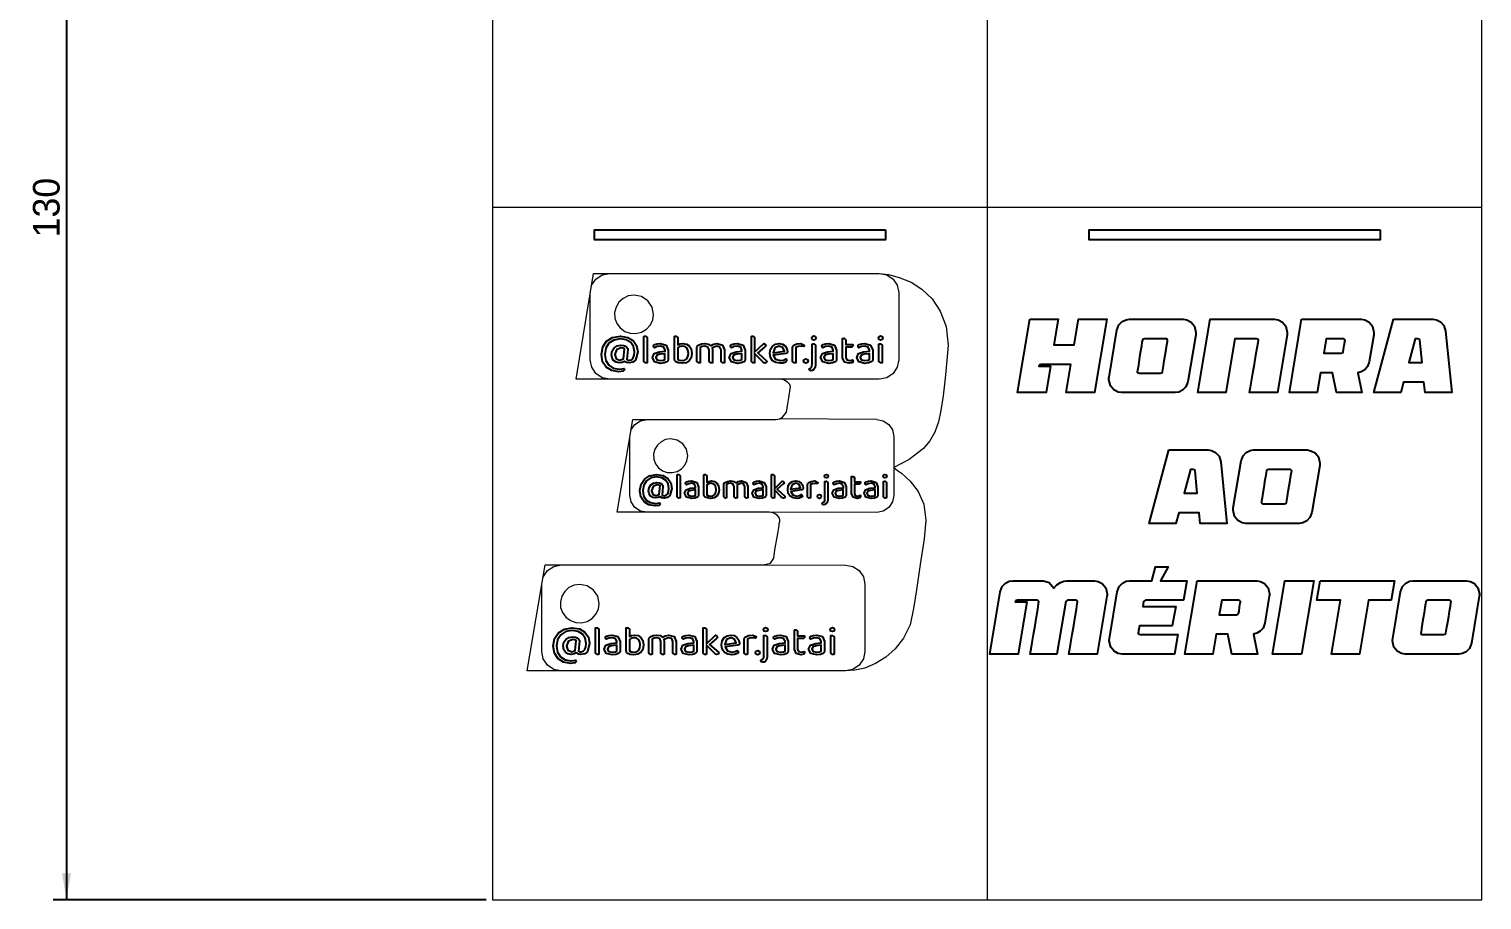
# Model space of a CAD drawing. Header units: millimetres. Extents: x -44 to 100, y 0 to 164.
# Drawn here: x -43.5 to 92.9, y 0 to 81.8 of the extents above; entities that cross this region are included whole.
import ezdxf

# ---------------------------------------------------------------- set-up
doc = ezdxf.new("R2010")
doc.units = ezdxf.units.MM
doc.layers.get('0').update_dxf_attribs({"linetype": 'CONTINUOUS', "lineweight": 25})
doc.layers.add('Corte', color=1, linetype='CONTINUOUS', lineweight=0)
doc.layers.add('Gravação', color=5, linetype='CONTINUOUS')
doc.dimstyles.get("Standard").update_dxf_attribs({"dimtxt": 2.5, "dimasz": 2.5, "dimexe": 1.25, "dimexo": 0.625, "dimtad": 0, "dimtoh": 1, "dimtxsty": 'Standard', "dimcen": 0.09, "dimadec": 0, "dimazin": 0, "dimtfac": 1, "dimtdec": 4, "dimtofl": 0, "dimtmove": 0, "dimatfit": 3, "dimfxl": 1, "dimtolj": 1, "dimtzin": 0, "dimarcsym": 0})

# ---------------------------------------------------------------- blocks, each defined once
blk = doc.blocks.new('*D1')
at = {"layer": 'Gravação', "color": 0, "linetype": 'ByBlock', "lineweight": -2}
for p, q in [((-0.62, 130), (-41.25, 130)), ((-40, 130), (-40, 0)), ((-0.62, 0), (-41.25, 0))]:
    blk.add_line(p, q, dxfattribs=at)
for points in [[(-40, 130), (-39.58, 127.5), (-40.42, 127.5)], [(-40, 0), (-40.42, 2.5), (-39.58, 2.5)]]:
    blk.add_solid(points, dxfattribs=at)
at = {"layer": 'Gravação', "color": 0, "linetype": 'CONTINUOUS', "lineweight": -2, "insert": (-41.88, 65), "char_height": 2.5, "width": 4.4444, "attachment_point": 5, "rotation": 90}
blk.add_mtext('130', dxfattribs=at)

msp = doc.modelspace()

# ---------------------------------------------------------------- linework, layer by layer
for points in [[(12.677, 50.681), (12.809, 50.662), (13.03, 50.72), (13.189, 50.88), (13.286, 51.133), (13.317, 51.45), (13.224, 51.947), (12.956, 52.333), (12.542, 52.582), (11.995, 52.674), (11.383, 52.566), (10.914, 52.268), (10.62, 51.806), (10.515, 51.209), (10.612, 50.639), (10.891, 50.207), (11.321, 49.932), (11.879, 49.833), (12.139, 49.852), (12.329, 49.89), (12.379, 49.771), (12.263, 49.634), (11.856, 49.584), (11.182, 49.699), (10.662, 50.024), (10.325, 50.532), (10.209, 51.209), (10.333, 51.913), (10.693, 52.452), (11.255, 52.8), (11.991, 52.922), (12.673, 52.815), (13.185, 52.517), (13.51, 52.05), (13.623, 51.446), (13.417, 50.678), (13.163, 50.477), (12.809, 50.41), (12.569, 50.448), (12.363, 50.559), (12.17, 50.463), (11.902, 50.429), (11.592, 50.479), (11.356, 50.628), (11.205, 50.869), (11.151, 51.194), (11.213, 51.561), (11.395, 51.836), (11.674, 52.008), (12.042, 52.069), (12.305, 52.039), (12.522, 51.962), (12.681, 51.775), (12.678, 51.717), (12.674, 51.66), (12.58, 50.731)], [(14.444, 50.421), (14.359, 50.41), (14.193, 50.548), (14.193, 52.907), (14.251, 52.922), (14.336, 52.934), (14.502, 52.796), (14.502, 50.437)], [(16.285, 52.096), (16.483, 51.626), (16.483, 50.72), (16.448, 50.59), (16.351, 50.509), (16.103, 50.418), (15.754, 50.375), (15.189, 50.517), (14.991, 50.926), (15.158, 51.305), (15.626, 51.465), (16.177, 51.519), (16.177, 51.626), (16.06, 51.905), (15.747, 51.993), (15.44, 51.947), (15.185, 51.844), (15.127, 51.905), (15.103, 51.981), (15.13, 52.069), (15.216, 52.134), (15.456, 52.215), (15.75, 52.245), (15.75, 52.245)], [(18.18, 52.188), (18.447, 52.016), (18.626, 51.725), (18.692, 51.312), (18.626, 50.896), (18.44, 50.605), (18.157, 50.433), (17.793, 50.379), (17.448, 50.425), (17.2, 50.525), (17.087, 50.62), (17.056, 50.75), (17.056, 52.907), (17.114, 52.922), (17.204, 52.933), (17.366, 52.796), (17.366, 52.111), (17.568, 52.203), (17.847, 52.245), (17.847, 52.245)], [(17.552, 51.943), (17.366, 51.832), (17.366, 50.75), (17.533, 50.67), (17.793, 50.632), (18.029, 50.67), (18.215, 50.796), (18.335, 51.006), (18.378, 51.312), (18.335, 51.618), (18.215, 51.829), (18.029, 51.951), (17.8, 51.993), (17.8, 51.993)], [(21.338, 51.905), (21.048, 51.993), (20.598, 51.817), (20.621, 51.653), (20.621, 50.437), (20.559, 50.421), (20.478, 50.41), (20.311, 50.548), (20.311, 51.63), (20.203, 51.905), (19.908, 51.993), (19.672, 51.955), (19.486, 51.867), (19.486, 50.437), (19.428, 50.421), (19.343, 50.41), (19.176, 50.548), (19.176, 51.852), (19.207, 51.978), (19.323, 52.085), (19.587, 52.196), (19.912, 52.245), (20.249, 52.188), (20.474, 52.039), (20.726, 52.184), (21.071, 52.245), (21.571, 52.096), (21.757, 51.645), (21.757, 50.437), (21.695, 50.421), (21.613, 50.41), (21.447, 50.548), (21.447, 51.63), (21.447, 51.63)], [(23.508, 52.096), (23.706, 51.626), (23.706, 50.72), (23.671, 50.59), (23.574, 50.509), (23.326, 50.418), (22.978, 50.375), (22.412, 50.517), (22.214, 50.926), (22.381, 51.305), (22.85, 51.465), (23.4, 51.519), (23.4, 51.626), (23.284, 51.905), (22.97, 51.993), (22.664, 51.947), (22.408, 51.844), (22.35, 51.905), (22.327, 51.981), (22.354, 52.069), (22.439, 52.134), (22.679, 52.215), (22.974, 52.245), (22.974, 52.245)], [(24.531, 50.421), (24.446, 50.41), (24.28, 50.548), (24.28, 52.907), (24.338, 52.922), (24.427, 52.934), (24.59, 52.796), (24.59, 51.419), (25.438, 52.23), (25.582, 52.184), (25.636, 52.081), (25.601, 51.985), (25.508, 51.893), (24.884, 51.354), (25.748, 50.59), (25.694, 50.456), (25.578, 50.406), (25.469, 50.433), (25.372, 50.517), (24.59, 51.293), (24.59, 50.437), (24.59, 50.437)], [(26.56, 50.757), (27.008, 50.632), (27.302, 50.685), (27.511, 50.8), (27.604, 50.655), (27.554, 50.551), (27.422, 50.463), (27.228, 50.402), (26.992, 50.379), (26.589, 50.44), (26.279, 50.62), (26.084, 50.917), (26.019, 51.324), (26.081, 51.71), (26.26, 52.001), (26.535, 52.18), (26.88, 52.245), (27.201, 52.188), (27.453, 52.024), (27.62, 51.775), (27.682, 51.461), (27.643, 51.339), (27.535, 51.297), (26.341, 51.133)], [(26.484, 51.832), (26.322, 51.37), (27.387, 51.515), (27.236, 51.859), (26.876, 51.997), (26.876, 51.997)], [(28.383, 50.421), (28.298, 50.41), (28.131, 50.548), (28.131, 51.844), (28.162, 51.981), (28.275, 52.085), (28.546, 52.196), (28.937, 52.245), (29.247, 52.092), (29.236, 52.02), (29.205, 51.966), (29.104, 51.981), (28.98, 51.989), (28.666, 51.95), (28.441, 51.866), (28.441, 50.437)], [(29.821, 49.936), (29.914, 50.016), (29.972, 50.135), (29.995, 50.314), (29.995, 52.188), (30.053, 52.203), (30.142, 52.215), (30.305, 52.073), (30.305, 50.257), (30.259, 49.982), (30.142, 49.806), (30.003, 49.71), (29.875, 49.683), (29.739, 49.741), (29.697, 49.871), (29.697, 49.871)], [(30.003, 52.888), (30.15, 52.945), (30.294, 52.888), (30.348, 52.754), (30.294, 52.616), (30.15, 52.563), (30.003, 52.616), (29.949, 52.754), (29.949, 52.754)], [(32.076, 52.096), (32.274, 51.626), (32.274, 50.72), (32.239, 50.59), (32.142, 50.509), (31.894, 50.418), (31.545, 50.375), (30.98, 50.517), (30.782, 50.926), (30.949, 51.305), (31.418, 51.465), (31.968, 51.519), (31.968, 51.626), (31.852, 51.905), (31.538, 51.993), (31.232, 51.947), (30.976, 51.844), (30.918, 51.905), (30.894, 51.981), (30.921, 52.069), (31.007, 52.134), (31.247, 52.215), (31.541, 52.245), (31.542, 52.245)], [(33.01, 50.498), (32.844, 50.892), (32.844, 52.708), (32.902, 52.723), (32.991, 52.735), (33.154, 52.597), (33.154, 52.157), (33.789, 52.157), (33.812, 52.104), (33.824, 52.035), (33.708, 51.905), (33.153, 51.905), (33.153, 50.911), (33.239, 50.693), (33.487, 50.632), (33.634, 50.655), (33.769, 50.708), (33.812, 50.651), (33.832, 50.571), (33.731, 50.433), (33.452, 50.379), (33.452, 50.379)], [(35.475, 52.096), (35.672, 51.626), (35.672, 50.72), (35.638, 50.59), (35.541, 50.509), (35.293, 50.418), (34.944, 50.375), (34.378, 50.517), (34.181, 50.926), (34.347, 51.305), (34.816, 51.465), (35.366, 51.519), (35.366, 51.626), (35.25, 51.905), (34.936, 51.993), (34.63, 51.947), (34.374, 51.844), (34.316, 51.905), (34.293, 51.981), (34.32, 52.069), (34.405, 52.134), (34.646, 52.215), (34.94, 52.245), (34.94, 52.245)], [(36.265, 52.888), (36.413, 52.945), (36.556, 52.888), (36.61, 52.754), (36.556, 52.616), (36.413, 52.563), (36.265, 52.616), (36.211, 52.754), (36.211, 52.754)], [(36.509, 50.421), (36.424, 50.41), (36.258, 50.548), (36.258, 52.188), (36.316, 52.203), (36.405, 52.215), (36.568, 52.073), (36.568, 50.437)], [(11.592, 50.811), (11.945, 50.681), (12.278, 50.796), (12.375, 51.744), (12.224, 51.794), (12.022, 51.817), (11.619, 51.653), (11.468, 51.194), (11.468, 51.194)], [(16.021, 50.658), (16.176, 50.724), (16.176, 51.278), (15.696, 51.228), (15.398, 51.136), (15.301, 50.93), (15.413, 50.704), (15.754, 50.628), (15.754, 50.628)], [(23.245, 50.658), (23.4, 50.724), (23.4, 51.278), (22.919, 51.228), (22.621, 51.136), (22.524, 50.93), (22.636, 50.704), (22.977, 50.628), (22.977, 50.628)], [(29.243, 50.743), (29.402, 50.804), (29.557, 50.743), (29.612, 50.59), (29.557, 50.441), (29.402, 50.379), (29.243, 50.441), (29.189, 50.59), (29.189, 50.59)], [(31.813, 50.658), (31.968, 50.724), (31.968, 51.278), (31.487, 51.228), (31.189, 51.136), (31.092, 50.93), (31.204, 50.704), (31.545, 50.628), (31.545, 50.628)], [(35.211, 50.658), (35.366, 50.724), (35.366, 51.278), (34.886, 51.228), (34.587, 51.136), (34.49, 50.93), (34.603, 50.704), (34.944, 50.628), (34.944, 50.628)], [(15.983, 37.962), (16.098, 37.945), (16.292, 37.996), (16.432, 38.137), (16.517, 38.358), (16.544, 38.637), (16.462, 39.073), (16.227, 39.412), (15.864, 39.63), (15.384, 39.711), (14.846, 39.617), (14.435, 39.355), (14.176, 38.949), (14.085, 38.425), (14.17, 37.925), (14.414, 37.546), (14.792, 37.304), (15.282, 37.217), (15.51, 37.234), (15.676, 37.267), (15.721, 37.163), (15.619, 37.042), (15.261, 36.999), (14.67, 37.1), (14.214, 37.385), (13.918, 37.831), (13.816, 38.425), (13.925, 39.043), (14.241, 39.516), (14.734, 39.822), (15.38, 39.929), (15.979, 39.835), (16.428, 39.573), (16.714, 39.164), (16.812, 38.633), (16.632, 37.959), (16.409, 37.783), (16.098, 37.724), (15.887, 37.757), (15.707, 37.855), (15.537, 37.771), (15.302, 37.741), (15.03, 37.784), (14.823, 37.915), (14.69, 38.127), (14.642, 38.412), (14.697, 38.734), (14.857, 38.976), (15.101, 39.127), (15.425, 39.18), (15.656, 39.154), (15.846, 39.086), (15.986, 38.922), (15.983, 38.872), (15.979, 38.821), (15.897, 38.006)], [(17.534, 37.734), (17.459, 37.724), (17.313, 37.845), (17.313, 39.916), (17.364, 39.929), (17.438, 39.939), (17.585, 39.818), (17.585, 37.747)], [(20.813, 39.285), (21.047, 39.134), (21.204, 38.878), (21.262, 38.516), (21.204, 38.15), (21.041, 37.895), (20.792, 37.744), (20.473, 37.697), (20.17, 37.737), (19.952, 37.825), (19.854, 37.908), (19.826, 38.023), (19.826, 39.916), (19.877, 39.929), (19.956, 39.939), (20.098, 39.818), (20.098, 39.217), (20.275, 39.298), (20.52, 39.335), (20.52, 39.335)], [(26.388, 37.734), (26.313, 37.724), (26.167, 37.845), (26.167, 39.916), (26.218, 39.929), (26.296, 39.939), (26.439, 39.818), (26.439, 38.61), (27.184, 39.321), (27.31, 39.281), (27.357, 39.191), (27.327, 39.107), (27.245, 39.026), (26.698, 38.553), (27.456, 37.882), (27.408, 37.764), (27.306, 37.721), (27.211, 37.744), (27.126, 37.818), (26.439, 38.499), (26.439, 37.747), (26.439, 37.747)], [(31.191, 39.899), (31.32, 39.949), (31.446, 39.899), (31.494, 39.781), (31.446, 39.66), (31.32, 39.613), (31.191, 39.66), (31.143, 39.781), (31.143, 39.781)], [(33.831, 37.801), (33.684, 38.147), (33.684, 39.741), (33.735, 39.754), (33.814, 39.765), (33.956, 39.644), (33.956, 39.258), (34.514, 39.258), (34.535, 39.211), (34.545, 39.15), (34.443, 39.036), (33.956, 39.036), (33.956, 38.163), (34.031, 37.972), (34.249, 37.918), (34.378, 37.939), (34.497, 37.986), (34.535, 37.935), (34.552, 37.865), (34.463, 37.744), (34.218, 37.697), (34.218, 37.697)], [(36.688, 39.899), (36.817, 39.949), (36.943, 39.899), (36.991, 39.781), (36.943, 39.66), (36.817, 39.613), (36.688, 39.66), (36.64, 39.781), (36.64, 39.781)], [(15.03, 38.076), (15.34, 37.962), (15.632, 38.063), (15.717, 38.895), (15.585, 38.939), (15.408, 38.959), (15.054, 38.815), (14.921, 38.412), (14.921, 38.412)], [(19.149, 39.204), (19.323, 38.791), (19.323, 37.996), (19.292, 37.882), (19.207, 37.811), (18.99, 37.731), (18.683, 37.694), (18.187, 37.818), (18.013, 38.177), (18.16, 38.509), (18.571, 38.65), (19.054, 38.697), (19.054, 38.791), (18.952, 39.036), (18.677, 39.113), (18.408, 39.073), (18.183, 38.983), (18.132, 39.036), (18.112, 39.103), (18.136, 39.181), (18.211, 39.238), (18.422, 39.308), (18.68, 39.335), (18.68, 39.335)], [(18.918, 37.942), (19.054, 37.999), (19.054, 38.486), (18.632, 38.442), (18.37, 38.362), (18.285, 38.18), (18.384, 37.982), (18.683, 37.915), (18.683, 37.915)], [(20.262, 39.07), (20.098, 38.972), (20.098, 38.023), (20.245, 37.952), (20.473, 37.919), (20.68, 37.952), (20.843, 38.063), (20.949, 38.247), (20.986, 38.516), (20.949, 38.785), (20.843, 38.969), (20.68, 39.077), (20.479, 39.113), (20.479, 39.113)], [(23.585, 39.036), (23.33, 39.113), (22.935, 38.959), (22.956, 38.815), (22.956, 37.747), (22.901, 37.734), (22.83, 37.724), (22.684, 37.845), (22.684, 38.795), (22.588, 39.036), (22.33, 39.113), (22.122, 39.08), (21.959, 39.003), (21.959, 37.747), (21.908, 37.734), (21.833, 37.724), (21.687, 37.845), (21.687, 38.989), (21.714, 39.1), (21.816, 39.194), (22.048, 39.291), (22.333, 39.335), (22.629, 39.285), (22.827, 39.154), (23.048, 39.281), (23.35, 39.335), (23.789, 39.204), (23.952, 38.808), (23.952, 37.747), (23.898, 37.734), (23.827, 37.724), (23.68, 37.845), (23.68, 38.795), (23.68, 38.795)], [(25.49, 39.204), (25.663, 38.791), (25.663, 37.996), (25.633, 37.882), (25.548, 37.811), (25.33, 37.731), (25.024, 37.694), (24.527, 37.818), (24.354, 38.177), (24.5, 38.509), (24.912, 38.65), (25.395, 38.697), (25.395, 38.791), (25.293, 39.036), (25.017, 39.113), (24.748, 39.073), (24.524, 38.983), (24.473, 39.036), (24.453, 39.103), (24.476, 39.181), (24.551, 39.238), (24.762, 39.308), (25.021, 39.335), (25.021, 39.335)], [(25.258, 37.942), (25.395, 37.999), (25.395, 38.486), (24.973, 38.442), (24.711, 38.362), (24.626, 38.18), (24.724, 37.982), (25.024, 37.915), (25.024, 37.915)], [(28.169, 38.028), (28.561, 37.919), (28.82, 37.966), (29.004, 38.066), (29.085, 37.939), (29.041, 37.848), (28.925, 37.771), (28.755, 37.717), (28.548, 37.697), (28.194, 37.75), (27.922, 37.908), (27.751, 38.169), (27.694, 38.526), (27.749, 38.865), (27.905, 39.12), (28.147, 39.278), (28.449, 39.335), (28.732, 39.285), (28.953, 39.14), (29.099, 38.922), (29.153, 38.647), (29.119, 38.54), (29.024, 38.503), (27.976, 38.358)], [(28.102, 38.972), (27.959, 38.566), (28.895, 38.694), (28.762, 38.996), (28.446, 39.117), (28.446, 39.117)], [(29.769, 37.734), (29.694, 37.724), (29.548, 37.845), (29.548, 38.983), (29.575, 39.103), (29.674, 39.194), (29.912, 39.291), (30.255, 39.335), (30.528, 39.201), (30.517, 39.137), (30.49, 39.09), (30.402, 39.103), (30.293, 39.11), (30.017, 39.076), (29.82, 39.002), (29.82, 37.747)], [(31.031, 37.308), (31.113, 37.378), (31.164, 37.482), (31.184, 37.64), (31.184, 39.285), (31.235, 39.298), (31.313, 39.308), (31.456, 39.184), (31.456, 37.59), (31.415, 37.348), (31.313, 37.194), (31.191, 37.11), (31.079, 37.086), (30.96, 37.137), (30.922, 37.251), (30.922, 37.251)], [(33.011, 39.204), (33.184, 38.791), (33.184, 37.996), (33.154, 37.882), (33.069, 37.811), (32.851, 37.731), (32.545, 37.694), (32.048, 37.818), (31.875, 38.177), (32.021, 38.509), (32.433, 38.65), (32.916, 38.697), (32.916, 38.791), (32.814, 39.036), (32.538, 39.113), (32.269, 39.073), (32.045, 38.983), (31.994, 39.036), (31.973, 39.103), (31.997, 39.181), (32.072, 39.238), (32.283, 39.308), (32.541, 39.335), (32.541, 39.335)], [(32.779, 37.942), (32.915, 37.999), (32.915, 38.486), (32.494, 38.442), (32.232, 38.362), (32.147, 38.18), (32.245, 37.982), (32.545, 37.915), (32.545, 37.915)], [(35.994, 39.204), (36.168, 38.791), (36.168, 37.996), (36.137, 37.882), (36.052, 37.811), (35.834, 37.731), (35.528, 37.694), (35.031, 37.818), (34.858, 38.177), (35.004, 38.509), (35.416, 38.65), (35.899, 38.697), (35.899, 38.791), (35.797, 39.036), (35.521, 39.113), (35.253, 39.073), (35.028, 38.983), (34.977, 39.036), (34.957, 39.103), (34.98, 39.181), (35.055, 39.238), (35.266, 39.308), (35.525, 39.335), (35.525, 39.335)], [(35.763, 37.942), (35.899, 37.999), (35.899, 38.486), (35.477, 38.442), (35.215, 38.362), (35.13, 38.18), (35.229, 37.982), (35.528, 37.915), (35.528, 37.915)], [(36.902, 37.734), (36.827, 37.724), (36.681, 37.845), (36.681, 39.285), (36.732, 39.298), (36.81, 39.308), (36.953, 39.184), (36.953, 37.747)], [(30.524, 38.016), (30.664, 38.07), (30.8, 38.016), (30.847, 37.882), (30.8, 37.751), (30.664, 37.697), (30.524, 37.751), (30.477, 37.882), (30.477, 37.882)], [(9.917, 23.047), (9.832, 23.035), (9.665, 23.173), (9.665, 25.532), (9.724, 25.547), (9.809, 25.559), (9.975, 25.421), (9.975, 23.062)], [(11.758, 24.721), (11.956, 24.251), (11.956, 23.345), (11.921, 23.215), (11.824, 23.135), (11.576, 23.043), (11.227, 23.001), (10.661, 23.142), (10.464, 23.551), (10.63, 23.93), (11.099, 24.09), (11.65, 24.144), (11.65, 24.251), (11.533, 24.53), (11.219, 24.618), (10.913, 24.572), (10.658, 24.469), (10.599, 24.53), (10.576, 24.607), (10.603, 24.695), (10.689, 24.76), (10.929, 24.84), (11.223, 24.871), (11.223, 24.871)], [(13.653, 24.813), (13.92, 24.641), (14.099, 24.35), (14.165, 23.938), (14.099, 23.521), (13.913, 23.23), (13.63, 23.058), (13.265, 23.005), (12.921, 23.05), (12.673, 23.15), (12.56, 23.245), (12.529, 23.375), (12.529, 25.532), (12.587, 25.547), (12.676, 25.559), (12.839, 25.421), (12.839, 24.737), (13.041, 24.828), (13.32, 24.87), (13.32, 24.871)], [(13.025, 24.568), (12.839, 24.458), (12.839, 23.375), (13.006, 23.295), (13.265, 23.257), (13.502, 23.295), (13.688, 23.421), (13.808, 23.632), (13.851, 23.938), (13.808, 24.243), (13.688, 24.454), (13.502, 24.576), (13.273, 24.618), (13.273, 24.618)], [(16.811, 24.53), (16.52, 24.618), (16.071, 24.442), (16.094, 24.278), (16.094, 23.062), (16.032, 23.047), (15.951, 23.035), (15.784, 23.173), (15.784, 24.255), (15.676, 24.53), (15.381, 24.618), (15.145, 24.58), (14.959, 24.492), (14.959, 23.062), (14.901, 23.047), (14.816, 23.035), (14.649, 23.173), (14.649, 24.477), (14.68, 24.603), (14.796, 24.71), (15.06, 24.821), (15.385, 24.871), (15.722, 24.813), (15.947, 24.664), (16.199, 24.809), (16.544, 24.871), (17.044, 24.721), (17.23, 24.27), (17.23, 23.062), (17.168, 23.047), (17.086, 23.035), (16.92, 23.173), (16.92, 24.255), (16.92, 24.255)], [(18.981, 24.721), (19.179, 24.251), (19.179, 23.345), (19.144, 23.215), (19.047, 23.135), (18.799, 23.043), (18.45, 23.001), (17.885, 23.142), (17.687, 23.551), (17.854, 23.93), (18.323, 24.09), (18.873, 24.144), (18.873, 24.251), (18.757, 24.53), (18.443, 24.618), (18.137, 24.572), (17.881, 24.469), (17.823, 24.53), (17.799, 24.607), (17.827, 24.695), (17.912, 24.76), (18.152, 24.84), (18.447, 24.871), (18.447, 24.871)], [(20.004, 23.047), (19.919, 23.035), (19.752, 23.173), (19.752, 25.532), (19.811, 25.547), (19.9, 25.559), (20.063, 25.421), (20.063, 24.045), (20.911, 24.855), (21.055, 24.809), (21.109, 24.706), (21.074, 24.611), (20.981, 24.519), (20.357, 23.98), (21.221, 23.215), (21.167, 23.081), (21.051, 23.031), (20.942, 23.058), (20.845, 23.142), (20.063, 23.918), (20.063, 23.062), (20.062, 23.062)], [(22.033, 23.382), (22.48, 23.257), (22.775, 23.31), (22.984, 23.425), (23.077, 23.28), (23.027, 23.177), (22.895, 23.089), (22.701, 23.028), (22.465, 23.005), (22.062, 23.065), (21.752, 23.245), (21.557, 23.542), (21.492, 23.949), (21.554, 24.335), (21.733, 24.626), (22.008, 24.806), (22.353, 24.871), (22.674, 24.813), (22.926, 24.649), (23.093, 24.4), (23.155, 24.087), (23.116, 23.964), (23.007, 23.922), (21.814, 23.758)], [(21.957, 24.458), (21.795, 23.995), (22.86, 24.14), (22.709, 24.484), (22.349, 24.622), (22.349, 24.622)], [(23.856, 23.047), (23.771, 23.035), (23.604, 23.173), (23.604, 24.469), (23.635, 24.607), (23.748, 24.71), (24.019, 24.821), (24.41, 24.871), (24.72, 24.718), (24.709, 24.645), (24.678, 24.591), (24.577, 24.607), (24.453, 24.614), (24.139, 24.576), (23.914, 24.492), (23.914, 23.062)], [(25.294, 22.561), (25.387, 22.641), (25.445, 22.76), (25.468, 22.94), (25.468, 24.813), (25.526, 24.828), (25.615, 24.84), (25.778, 24.698), (25.778, 22.882), (25.732, 22.607), (25.615, 22.431), (25.476, 22.335), (25.348, 22.309), (25.212, 22.366), (25.17, 22.496), (25.17, 22.496)], [(25.476, 25.513), (25.623, 25.57), (25.766, 25.513), (25.821, 25.379), (25.766, 25.241), (25.623, 25.188), (25.476, 25.241), (25.422, 25.379), (25.422, 25.379)], [(27.549, 24.721), (27.747, 24.251), (27.747, 23.345), (27.712, 23.215), (27.615, 23.135), (27.367, 23.043), (27.018, 23.001), (26.453, 23.142), (26.255, 23.551), (26.422, 23.93), (26.89, 24.09), (27.441, 24.144), (27.441, 24.251), (27.324, 24.53), (27.011, 24.618), (26.704, 24.572), (26.449, 24.469), (26.391, 24.53), (26.367, 24.607), (26.394, 24.695), (26.48, 24.76), (26.72, 24.84), (27.014, 24.871), (27.014, 24.871)], [(28.483, 23.123), (28.316, 23.517), (28.316, 25.333), (28.375, 25.348), (28.464, 25.36), (28.626, 25.222), (28.626, 24.783), (29.262, 24.783), (29.285, 24.729), (29.297, 24.66), (29.181, 24.53), (28.626, 24.53), (28.626, 23.536), (28.711, 23.318), (28.959, 23.257), (29.107, 23.28), (29.242, 23.333), (29.285, 23.276), (29.304, 23.196), (29.204, 23.058), (28.925, 23.005), (28.925, 23.005)], [(30.948, 24.721), (31.145, 24.251), (31.145, 23.345), (31.111, 23.215), (31.014, 23.135), (30.766, 23.043), (30.417, 23.001), (29.851, 23.142), (29.654, 23.551), (29.82, 23.93), (30.289, 24.09), (30.839, 24.144), (30.839, 24.251), (30.723, 24.53), (30.409, 24.618), (30.103, 24.572), (29.847, 24.469), (29.789, 24.53), (29.766, 24.607), (29.793, 24.695), (29.878, 24.76), (30.118, 24.84), (30.413, 24.871), (30.413, 24.871)], [(31.738, 25.513), (31.886, 25.57), (32.029, 25.513), (32.083, 25.379), (32.029, 25.241), (31.886, 25.188), (31.738, 25.241), (31.684, 25.379), (31.684, 25.379)], [(31.982, 23.047), (31.897, 23.035), (31.731, 23.173), (31.731, 24.813), (31.789, 24.828), (31.878, 24.84), (32.041, 24.698), (32.041, 23.062)], [(7.065, 23.437), (7.418, 23.307), (7.751, 23.421), (7.848, 24.37), (7.697, 24.419), (7.495, 24.442), (7.092, 24.278), (6.941, 23.819), (6.941, 23.819)], [(11.494, 23.284), (11.649, 23.349), (11.649, 23.903), (11.169, 23.854), (10.871, 23.762), (10.774, 23.555), (10.886, 23.33), (11.227, 23.253), (11.227, 23.253)], [(18.718, 23.284), (18.873, 23.349), (18.873, 23.903), (18.392, 23.854), (18.094, 23.762), (17.997, 23.555), (18.109, 23.33), (18.45, 23.253), (18.45, 23.253)], [(24.716, 23.368), (24.875, 23.429), (25.03, 23.368), (25.085, 23.215), (25.03, 23.066), (24.875, 23.005), (24.716, 23.066), (24.662, 23.215), (24.662, 23.215)], [(27.285, 23.284), (27.44, 23.349), (27.44, 23.903), (26.96, 23.854), (26.662, 23.762), (26.565, 23.555), (26.677, 23.33), (27.018, 23.253), (27.018, 23.253)], [(30.684, 23.284), (30.839, 23.349), (30.839, 23.903), (30.359, 23.854), (30.06, 23.762), (29.963, 23.555), (30.076, 23.33), (30.417, 23.253), (30.417, 23.253)]]:
    msp.add_lwpolyline(points, close=True)
msp.add_lwpolyline([(8.15, 23.307), (8.282, 23.288), (8.503, 23.345), (8.662, 23.505), (8.759, 23.758), (8.79, 24.075), (8.697, 24.572), (8.429, 24.958), (8.015, 25.207), (7.468, 25.299), (6.856, 25.192), (6.387, 24.893), (6.093, 24.431), (5.988, 23.834), (6.085, 23.265), (6.364, 22.832), (6.794, 22.557), (7.352, 22.458), (7.612, 22.477), (7.802, 22.515), (7.852, 22.397), (7.736, 22.259), (7.329, 22.209), (6.655, 22.324), (6.135, 22.649), (5.798, 23.158), (5.682, 23.834), (5.806, 24.538), (6.166, 25.077), (6.728, 25.425), (7.464, 25.547), (8.146, 25.44), (8.658, 25.142), (8.983, 24.676), (9.096, 24.071), (8.89, 23.303), (8.636, 23.102), (8.282, 23.035), (8.042, 23.073), (7.836, 23.184), (7.643, 23.089), (7.375, 23.054), (7.065, 23.104), (6.829, 23.253), (6.678, 23.494), (6.623, 23.819), (6.685, 24.186), (6.868, 24.461), (7.147, 24.633), (7.515, 24.695), (7.778, 24.664), (7.995, 24.587), (8.154, 24.4), (8.15, 24.343), (8.147, 24.285), (8.053, 23.356), (8.15, 23.307)])
at = {"layer": 'Corte', "color": 1}
for p, q in [((9.693, 58.292), (10.286, 58.684)), ((10.286, 58.684), (10.987, 58.821)), ((11.281, 58.821), (11.281, 58.821)), ((36.285, 58.821), (36.985, 58.684)), ((36.985, 58.684), (37.579, 58.292)), ((9.261, 57.657), (9.693, 58.292)), ((37.579, 58.292), (37.976, 57.706)), ((37.976, 57.706), (38.116, 57.015)), ((9.156, 50.692), (9.156, 57.015)), ((38.116, 57.015), (38.116, 50.692)), ((9.296, 50.001), (9.156, 50.692)), ((38.116, 50.692), (37.976, 50.001)), ((9.693, 49.415), (9.296, 50.001)), ((10.286, 49.023), (9.693, 49.415)), ((37.579, 49.415), (36.985, 49.023)), ((37.976, 50.001), (37.579, 49.415)), ((10.987, 48.886), (10.286, 49.023)), ((36.985, 49.023), (36.285, 48.886)), ((13.873, 44.987), (14.488, 45.107)), ((14.757, 45.107), (14.757, 45.107)), ((36.049, 45.107), (36.664, 44.987)), ((12.98, 44.095), (13.351, 44.643)), ((13.351, 44.643), (13.873, 44.987)), ((36.664, 44.987), (37.185, 44.643)), ((37.185, 44.643), (37.534, 44.128)), ((37.534, 44.128), (37.656, 43.522)), ((12.881, 37.972), (12.884, 43.52)), ((37.656, 43.522), (37.656, 37.972)), ((13.003, 37.365), (12.881, 37.972)), ((13.351, 36.85), (13.003, 37.365)), ((13.873, 36.507), (13.351, 36.85)), ((37.185, 36.85), (36.664, 36.507)), ((37.534, 37.365), (37.185, 36.85)), ((37.656, 37.972), (37.534, 37.365)), ((14.473, 36.39), (13.873, 36.507)), ((36.664, 36.507), (36.049, 36.386)), ((5.744, 31.309), (6.445, 31.446)), ((6.754, 31.446), (6.754, 31.446)), ((33.106, 31.442), (33.807, 31.305)), ((4.722, 30.283), (5.15, 30.917)), ((5.15, 30.917), (5.744, 31.309)), ((33.807, 31.305), (34.401, 30.913)), ((34.401, 30.913), (34.798, 30.327)), ((34.798, 30.327), (34.937, 29.636)), ((4.614, 23.317), (4.614, 29.64)), ((34.937, 29.636), (34.937, 23.313)), ((4.753, 22.626), (4.614, 23.317)), ((34.937, 23.313), (34.798, 22.622)), ((5.15, 22.04), (4.753, 22.626)), ((5.744, 21.648), (5.15, 22.04)), ((34.401, 22.036), (33.807, 21.644)), ((34.798, 22.622), (34.401, 22.036)), ((6.445, 21.507), (5.744, 21.648)), ((33.807, 21.644), (33.106, 21.507))]:
    msp.add_line(p, q, dxfattribs=at)
at = {"layer": 'Corte'}
for p, q in [((36.285, 48.886), (26.958, 48.881)), ((36.049, 45.107), (26.958, 45.16)), ((36.049, 36.386), (25.968, 36.39)), ((25.395, 31.447), (33.106, 31.442))]:
    msp.add_line(p, q, dxfattribs=at)
at = {"layer": 'Corte', "color": 1}
for points in [[(0, 0), (46.429, 0), (92.857, 0), (92.857, 65), (92.857, 130), (46.429, 130), (0, 130), (0, 65)], [(4.917, 31.446), (25.395, 31.446), (26.072, 31.606), (26.385, 32.084), (26.489, 32.882), (26.697, 34.051), (26.801, 34.583), (26.906, 35.167), (26.906, 35.327), (26.958, 35.539), (26.958, 35.699), (26.906, 35.911), (26.697, 36.124), (26.333, 36.337), (25.968, 36.39), (11.691, 36.39), (13.15, 45.107), (26.593, 45.107), (26.958, 45.16), (27.218, 45.32), (27.583, 45.798), (27.687, 46.383), (27.791, 47.127), (27.948, 48.19), (27.896, 48.403), (27.687, 48.615), (27.323, 48.828), (26.958, 48.881), (7.835, 48.881), (9.45, 58.821), (36.285, 58.821), (37.145, 58.728), (38.161, 58.449), (39.268, 58.011), (40.297, 57.333), (41.248, 56.443), (42.017, 55.26), (42.564, 53.825), (42.746, 52.071), (42.642, 50.635), (42.486, 48.988), (42.277, 47.34), (42.069, 45.958), (41.85, 44.878), (41.509, 43.925), (41.043, 43.097), (40.453, 42.396), (39.099, 41.333), (37.64, 40.589), (38.004, 40.323), (38.369, 40.058), (39.203, 39.313), (39.932, 38.357), (40.479, 37.147), (40.662, 35.646), (40.505, 33.892), (40.141, 31.5), (39.776, 29.108), (39.515, 27.354), (39.177, 25.839), (38.578, 24.59), (37.796, 23.58), (36.91, 22.782), (35.946, 22.184), (34.93, 21.772), (33.979, 21.573), (33.106, 21.507), (3.249, 21.507)]]:
    msp.add_lwpolyline(points, close=True, dxfattribs=at)
for points in [[(46.429, 130), (46.429, 65), (46.429, 0)], [(92.857, 65), (46.429, 65), (0, 65)]]:
    msp.add_lwpolyline(points, dxfattribs=at)
at = {"layer": 'Corte'}
for points in [[(12.733, 56.699), (12.253, 56.474), (11.858, 56.123), (11.578, 55.664), (11.447, 55.144), (11.474, 54.62), (11.652, 54.126), (11.975, 53.695), (12.412, 53.376), (12.913, 53.201), (13.444, 53.174), (13.97, 53.303), (14.436, 53.579), (14.792, 53.969), (15.02, 54.443), (15.1, 54.972), (14.961, 55.664), (14.564, 56.25), (13.97, 56.641), (13.27, 56.779), (13.27, 56.779)], [(16.233, 43.214), (15.811, 43.016), (15.465, 42.708), (15.219, 42.305), (15.104, 41.849), (15.128, 41.389), (15.284, 40.955), (15.568, 40.577), (15.951, 40.297), (16.391, 40.143), (16.857, 40.119), (17.319, 40.233), (17.727, 40.475), (18.04, 40.817), (18.24, 41.233), (18.311, 41.698), (18.189, 42.305), (17.84, 42.819), (17.319, 43.163), (16.704, 43.284), (16.704, 43.284)], [(7.64, 29.546), (7.16, 29.321), (6.765, 28.969), (6.485, 28.51), (6.354, 27.99), (6.381, 27.466), (6.56, 26.972), (6.882, 26.541), (7.319, 26.223), (7.82, 26.047), (8.351, 26.02), (8.877, 26.15), (9.343, 26.426), (9.699, 26.815), (9.927, 27.289), (10.008, 27.819), (9.868, 28.51), (9.471, 29.096), (8.877, 29.487), (8.177, 29.625), (8.177, 29.625)]]:
    msp.add_lwpolyline(points, close=True, dxfattribs=at)
at = {"layer": 'Gravação', "linetype": 'CONTINUOUS', "lineweight": -3}
msp.add_line((62.961, 50.148), (63.038, 50.619), dxfattribs=at)
at = {"layer": 'Gravação', "color": 7, "linetype": 'CONTINUOUS', "lineweight": -3}
msp.add_line((64.895, 38.179), (66.137, 38.179), dxfattribs=at)
at = {"layer": 'Gravação', "color": 1, "linetype": 'CONTINUOUS'}
for points in [[(36.868, 62.895), (36.868, 61.966), (9.56, 61.966), (9.56, 62.895)], [(83.297, 62.895), (83.297, 61.966), (55.989, 61.966), (55.989, 62.895)]]:
    msp.add_lwpolyline(points, close=True, dxfattribs=at)
at = {"layer": 'Gravação'}
for points in [[(50.41, 54.517), (53.086, 54.517), (52.681, 52.102), (54.577, 52.102), (54.982, 54.517), (57.657, 54.517), (56.502, 47.624), (53.836, 47.624), (54.269, 50.265), (51.44, 50.265), (51.315, 50.236), (51.257, 50.118), (52.354, 50.118), (51.94, 47.624), (49.265, 47.624), (50.41, 54.517)], [(65.155, 54.448), (65.55, 54.242), (65.868, 53.859), (66.002, 53.27), (66.002, 53.162), (65.993, 53.054), (65.251, 48.655), (65.069, 48.164), (64.761, 47.85), (64.404, 47.673), (64.077, 47.624), (59.043, 47.624), (58.697, 47.683), (58.302, 47.889), (57.985, 48.272), (57.85, 48.871), (57.85, 48.979), (57.869, 49.087), (58.601, 53.486), (58.784, 53.977), (59.092, 54.291), (59.448, 54.458), (59.775, 54.517), (64.809, 54.517), (65.155, 54.448)], [(79.766, 51.365), (79.824, 51.444), (79.862, 51.67), (79.92, 52.043), (79.978, 52.396), (79.987, 52.465), (79.997, 52.524), (80.007, 52.543), (80.007, 52.553), (79.939, 52.642), (79.824, 52.681), (78.245, 52.681), (78.014, 51.326), (79.641, 51.326), (79.766, 51.365)], [(76.801, 42.175), (77.196, 41.969), (77.514, 41.586), (77.648, 40.997), (77.648, 40.889), (77.639, 40.781), (76.898, 36.382), (76.715, 35.891), (76.407, 35.577), (76.051, 35.4), (75.723, 35.351), (70.69, 35.351), (70.343, 35.41), (69.948, 35.616), (69.631, 35.999), (69.496, 36.598), (69.496, 36.706), (69.515, 36.814), (70.247, 41.213), (70.43, 41.704), (70.738, 42.018), (71.094, 42.185), (71.421, 42.244), (76.455, 42.244), (76.801, 42.175)], [(72.595, 40.084), (72.538, 39.72), (72.461, 39.239), (72.374, 38.719), (72.287, 38.189), (72.22, 37.747), (72.172, 37.442), (72.153, 37.315), (72.153, 37.276), (72.201, 37.236), (72.268, 37.197), (72.326, 37.187), (74.328, 37.187), (74.453, 37.217), (74.511, 37.305), (74.539, 37.501), (74.607, 37.874), (74.684, 38.346), (74.77, 38.876), (74.857, 39.396), (74.934, 39.838), (74.982, 40.152), (75.001, 40.28), (74.953, 40.359), (74.886, 40.398), (74.819, 40.408), (72.817, 40.408), (72.692, 40.368), (72.634, 40.29), (72.634, 40.29), (72.595, 40.084)], [(66.118, 29.97), (71.719, 29.97), (72.066, 29.902), (72.461, 29.696), (72.778, 29.313), (72.913, 28.724), (72.913, 28.616), (72.894, 28.508), (72.47, 25.974), (72.316, 25.523), (72.047, 25.218), (71.72, 25.032), (71.411, 24.953), (71.787, 23.078), (69.39, 23.078), (69.015, 24.943), (67.898, 24.943), (67.59, 23.078), (64.972, 23.078), (66.118, 29.97)]]:
    msp.add_lwpolyline(points, dxfattribs=at)
for points in [[(73.394, 54.517), (73.741, 54.448), (74.135, 54.242), (74.453, 53.859), (74.588, 53.27), (74.578, 53.162), (74.568, 53.054), (73.664, 47.624), (71.046, 47.624), (71.075, 47.811), (71.132, 48.125), (71.238, 48.704), (71.363, 49.46), (71.498, 50.305), (71.642, 51.139), (71.758, 51.846), (71.844, 52.347), (71.873, 52.553), (71.806, 52.642), (71.69, 52.681), (69.669, 52.681), (68.822, 47.624), (66.204, 47.624), (67.35, 54.517)], [(75.926, 54.517), (81.527, 54.517), (81.874, 54.448), (82.268, 54.242), (82.586, 53.859), (82.721, 53.27), (82.721, 53.162), (82.701, 53.054), (82.278, 50.521), (82.124, 50.069), (81.854, 49.765), (81.527, 49.578), (81.219, 49.5), (81.595, 47.624), (79.198, 47.624), (78.823, 49.49), (77.706, 49.49), (77.398, 47.624), (74.78, 47.624)], [(84.559, 54.517), (88.245, 54.517), (88.582, 54.458), (88.958, 54.271), (89.275, 53.928), (89.439, 53.407), (90.016, 47.624), (87.514, 47.624), (87.418, 48.616), (85.502, 48.616), (85.233, 47.624), (82.721, 47.624)], [(60.949, 52.357), (60.891, 51.994), (60.814, 51.512), (60.728, 50.992), (60.641, 50.462), (60.574, 50.02), (60.526, 49.716), (60.506, 49.588), (60.506, 49.549), (60.554, 49.509), (60.622, 49.47), (60.68, 49.46), (62.682, 49.46), (62.807, 49.49), (62.864, 49.578), (62.893, 49.775), (62.961, 50.148), (63.038, 50.619), (63.124, 51.149), (63.211, 51.67), (63.288, 52.111), (63.336, 52.426), (63.355, 52.553), (63.307, 52.632), (63.24, 52.671), (63.172, 52.681), (61.17, 52.681), (61.045, 52.642), (60.988, 52.563), (60.988, 52.563)], [(87.023, 52.563), (86.965, 52.642), (86.84, 52.681), (86.59, 52.681), (85.993, 50.452), (87.235, 50.452)], [(63.461, 42.244), (67.148, 42.244), (67.484, 42.185), (67.86, 41.998), (68.177, 41.655), (68.341, 41.134), (68.919, 35.351), (66.416, 35.351), (66.32, 36.343), (64.404, 36.343), (64.135, 35.351), (61.623, 35.351)], [(65.925, 40.29), (65.867, 40.368), (65.742, 40.408), (65.492, 40.408), (64.895, 38.179), (66.137, 38.179)], [(57.879, 24.433), (57.898, 24.541), (58.63, 28.94), (58.812, 29.43), (59.12, 29.745), (59.477, 29.912), (59.804, 29.97), (61.883, 29.97), (62.21, 31.286), (63.413, 31.286), (62.691, 29.97), (65.165, 29.97), (64.857, 28.134), (61.276, 28.134), (61.094, 28.017), (61.017, 27.555), (64.116, 27.555), (63.789, 25.719), (60.709, 25.719), (60.68, 25.562), (60.651, 25.405), (60.632, 25.267), (60.612, 25.159), (60.603, 25.091), (60.593, 25.042), (60.66, 24.943), (60.776, 24.914), (64.318, 24.914), (64.01, 23.078), (59.072, 23.078), (58.726, 23.137), (58.331, 23.343), (58.013, 23.726), (57.879, 24.325), (57.879, 24.325)], [(47.821, 29.43), (48.129, 29.745), (48.485, 29.912), (48.812, 29.97), (51.7, 29.97), (52.248, 29.813), (52.681, 29.264), (52.951, 29.597), (53.288, 29.813), (53.625, 29.931), (53.904, 29.97), (56.483, 29.97), (56.83, 29.902), (57.224, 29.696), (57.542, 29.313), (57.677, 28.724), (57.677, 28.616), (57.657, 28.508), (56.753, 23.078), (54.087, 23.078), (54.115, 23.264), (54.173, 23.579), (54.279, 24.158), (54.404, 24.914), (54.539, 25.758), (54.683, 26.593), (54.799, 27.3), (54.876, 27.801), (54.905, 28.007), (54.895, 28.046), (54.857, 28.085), (54.789, 28.125), (54.722, 28.134), (53.961, 28.134), (53.788, 28.017), (52.96, 23.078), (50.458, 23.078), (50.487, 23.264), (50.535, 23.579), (50.641, 24.158), (50.766, 24.914), (50.91, 25.758), (51.055, 26.593), (51.17, 27.3), (51.247, 27.801), (51.276, 28.007), (51.209, 28.095), (51.093, 28.134), (49.236, 28.134), (49.11, 28.105), (49.053, 27.987), (50.15, 27.987), (49.332, 23.078), (46.656, 23.078), (47.638, 28.94)], [(75.926, 23.078), (73.202, 23.078), (74.347, 29.97), (77.081, 29.97)], [(77.677, 29.97), (84.655, 29.97), (84.347, 28.134), (82.201, 28.134), (81.364, 23.078), (78.746, 23.078), (79.593, 28.134), (77.369, 28.134)], [(91.768, 29.902), (92.163, 29.696), (92.48, 29.313), (92.615, 28.724), (92.615, 28.616), (92.606, 28.508), (91.864, 24.109), (91.682, 23.618), (91.374, 23.304), (91.017, 23.127), (90.69, 23.078), (85.656, 23.078), (85.31, 23.137), (84.915, 23.343), (84.598, 23.726), (84.463, 24.325), (84.463, 24.433), (84.482, 24.541), (85.214, 28.939), (85.396, 29.43), (85.704, 29.745), (86.061, 29.912), (86.388, 29.97), (91.422, 29.97)], [(69.958, 26.819), (70.016, 26.897), (70.054, 27.123), (70.112, 27.496), (70.17, 27.85), (70.179, 27.918), (70.189, 27.977), (70.199, 27.997), (70.199, 28.007), (70.131, 28.095), (70.016, 28.134), (68.437, 28.134), (68.206, 26.779), (69.833, 26.779)], [(87.562, 27.81), (87.504, 27.447), (87.427, 26.966), (87.341, 26.446), (87.254, 25.915), (87.187, 25.474), (87.139, 25.169), (87.119, 25.042), (87.119, 25.002), (87.167, 24.963), (87.235, 24.924), (87.293, 24.914), (89.295, 24.914), (89.42, 24.943), (89.477, 25.032), (89.506, 25.228), (89.574, 25.601), (89.651, 26.072), (89.737, 26.603), (89.824, 27.123), (89.901, 27.565), (89.949, 27.879), (89.968, 28.007), (89.92, 28.085), (89.853, 28.125), (89.785, 28.134), (87.783, 28.134), (87.658, 28.095), (87.601, 28.017), (87.601, 28.017)]]:
    msp.add_lwpolyline(points, close=True, dxfattribs=at)

# ---------------------------------------------------------------- dimensions: what is measured, and where the dimension line sits
at = {"layer": 'Gravação', "color": 1}
dim = msp.add_linear_dim(base=(-40, 0), p1=(0, 130), p2=(0, 0), angle=90, dimstyle='Standard', dxfattribs=at)
dim.commit()
dim.dimension.update_dxf_attribs({"geometry": '*D1', "text_midpoint": (-41.875, 65)})

doc.saveas('drawing.dxf')
